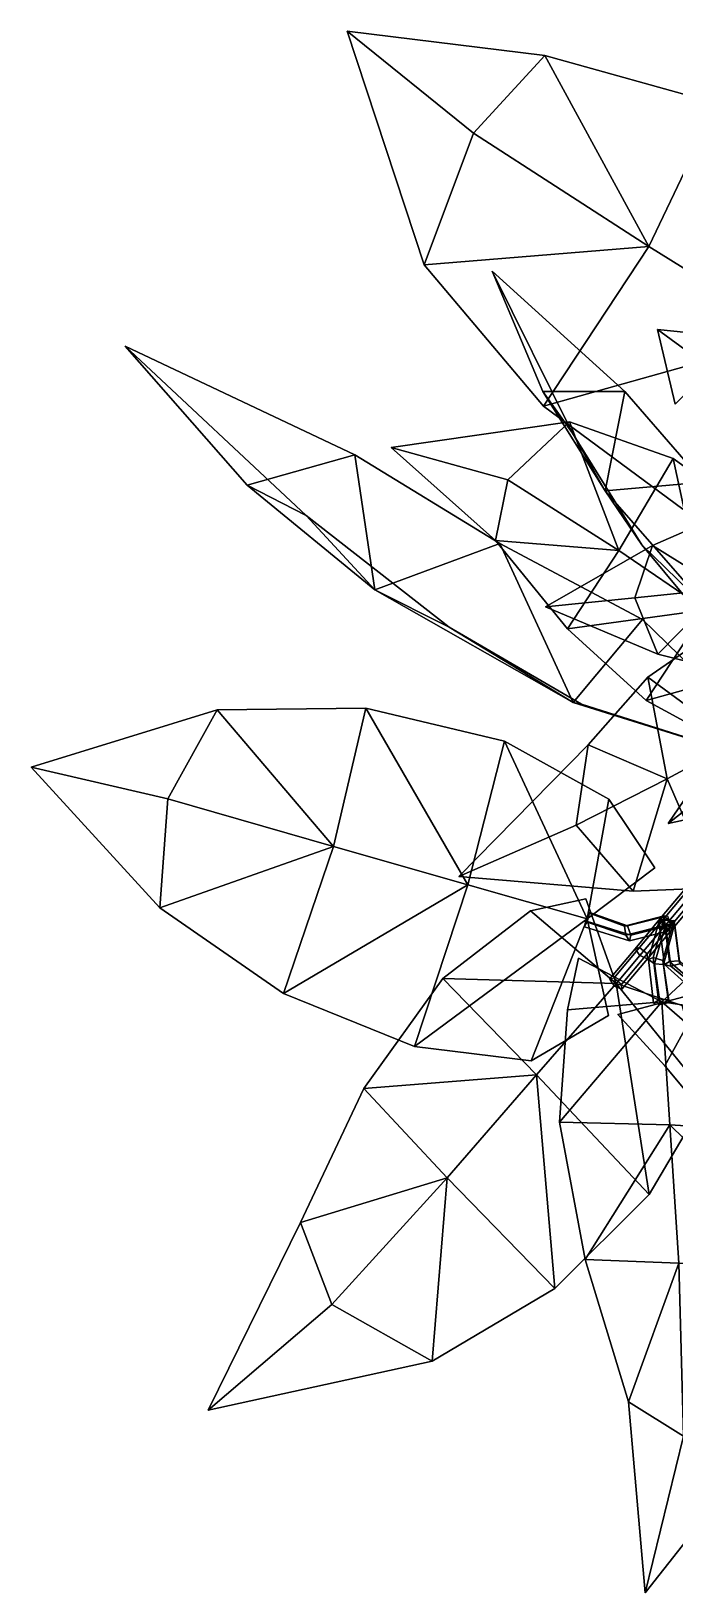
# Model space of a CAD drawing. Header units: metres. Extents: x -208 to 315, y -224 to 287.
# Drawn here: x -207.6 to -30.5, y -224.3 to 205.3 of the extents above; entities that cross this region are included whole.
import ezdxf

# ---------------------------------------------------------------- set-up
doc = ezdxf.new("R2010")
doc.units = ezdxf.units.M

msp = doc.modelspace()

# ---------------------------------------------------------------- linework, layer by layer
at = {"layer": 'Breeder_Leaf', "color": 3}
for points in [[(-99.4666, 141.0216, 81.3326), (-120.6581, 205.3116, 40.5677), (-85.9242, 177.2978, 77.553)], [(-99.4666, 141.0216, 81.3326), (-85.9242, 177.2978, 77.553), (-120.6581, 205.3116, 40.5677)], [(-120.6581, 205.3116, 40.5677), (-66.3363, 198.6675, 101.9199), (-85.9242, 177.2978, 77.553)], [(-120.6581, 205.3116, 40.5677), (-85.9242, 177.2978, 77.553), (-66.3363, 198.6675, 101.9199)], [(-85.9242, 177.2978, 77.553), (-66.3363, 198.6675, 101.9199), (-37.6615, 146.0694, 88.9546)], [(-85.9242, 177.2978, 77.553), (-37.6615, 146.0694, 88.9546), (-66.3363, 198.6675, 101.9199)], [(-37.6615, 146.0694, 88.9546), (-66.3363, 198.6675, 101.9199), (-18.9049, 185.4701, 111.9664)], [(-37.6615, 146.0694, 88.9546), (-18.9049, 185.4701, 111.9664), (-66.3363, 198.6675, 101.9199)], [(-18.9049, 185.4701, 111.9664), (2.02595, 121.3766, 95.2458), (-37.6615, 146.0694, 88.9546)], [(-18.9049, 185.4701, 111.9664), (-37.6615, 146.0694, 88.9546), (2.02595, 121.3766, 95.2458)], [(-37.6615, 146.0694, 88.9546), (-99.4666, 141.0216, 81.3326), (-85.9242, 177.2978, 77.553)], [(-37.6615, 146.0694, 88.9546), (-85.9242, 177.2978, 77.553), (-99.4666, 141.0216, 81.3326)], [(-66.7086, 102.1473, 83.1637), (-99.4666, 141.0216, 81.3326), (-37.6615, 146.0694, 88.9546)], [(-66.7086, 102.1473, 83.1637), (-37.6615, 146.0694, 88.9546), (-99.4666, 141.0216, 81.3326)], [(2.02595, 121.3766, 95.2458), (-66.7086, 102.1473, 83.1637), (-37.6615, 146.0694, 88.9546)], [(2.02595, 121.3766, 95.2458), (-37.6615, 146.0694, 88.9546), (-66.7086, 102.1473, 83.1637)], [(-28.3118, 73.7977, 84.07647), (-66.7086, 102.1473, 83.1637), (2.02595, 121.3766, 95.2458)], [(-28.3118, 73.7977, 84.07647), (2.02595, 121.3766, 95.2458), (-66.7086, 102.1473, 83.1637)], [(-30.409, 102.7121, 309.1036), (-35.2839, 123.2324, 282.0644), (-20.6106, 112.5002, 299.4468)], [(-30.409, 102.7121, 309.1036), (-20.6106, 112.5002, 299.4468), (-35.2839, 123.2324, 282.0644)], [(-35.2839, 123.2324, 282.0644), (-6.5872, 120.2719, 303.0572), (-20.6106, 112.5002, 299.4468)], [(-35.2839, 123.2324, 282.0644), (-20.6106, 112.5002, 299.4468), (-6.5872, 120.2719, 303.0572)], [(-108.5802, 90.7626, 257.9749), (-59.4866, 97.821, 268.8919), (-76.4835, 81.9051, 271.1334)], [(-108.5802, 90.7626, 257.9749), (-76.4835, 81.9051, 271.1334), (-59.4866, 97.821, 268.8919)], [(-76.4835, 81.9051, 271.1334), (-59.4866, 97.821, 268.8919), (-45.972, 62.4649, 269.8337)], [(-76.4835, 81.9051, 271.1334), (-45.972, 62.4649, 269.8337), (-59.4866, 97.821, 268.8919)], [(-45.972, 62.4649, 269.8337), (-59.4866, 97.821, 268.8919), (-30.9768, 87.7663, 261.8536)], [(-45.972, 62.4649, 269.8337), (-30.9768, 87.7663, 261.8536), (-59.4866, 97.821, 268.8919)], [(-79.8845, 65.1827, 288.0562), (-108.5802, 90.7626, 257.9749), (-76.4835, 81.9051, 271.1334)], [(-79.8845, 65.1827, 288.0562), (-76.4835, 81.9051, 271.1334), (-108.5802, 90.7626, 257.9749)], [(-30.9768, 87.7663, 261.8536), (-21.9927, 46.1394, 267.1361), (-45.972, 62.4649, 269.8337)], [(-30.9768, 87.7663, 261.8536), (-45.972, 62.4649, 269.8337), (-21.9927, 46.1394, 267.1361)], [(-21.9927, 46.1394, 267.1361), (-30.9768, 87.7663, 261.8536), (-7.4033, 70.7917, 255.0343)], [(-21.9927, 46.1394, 267.1361), (-7.4033, 70.7917, 255.0343), (-30.9768, 87.7663, 261.8536)], [(-45.972, 62.4649, 269.8337), (-79.8845, 65.1827, 288.0562), (-76.4835, 81.9051, 271.1334)], [(-45.972, 62.4649, 269.8337), (-76.4835, 81.9051, 271.1334), (-79.8845, 65.1827, 288.0562)], [(-17.4873, 51.8523, 335.2968), (-36.631, 63.7957, 349.3832), (-17.7759, 72.102, 342.2414)], [(-17.4873, 51.8523, 335.2968), (-17.7759, 72.102, 342.2414), (-36.631, 63.7957, 349.3832)], [(-60.09277, 40.8486, 289.9393), (-79.8845, 65.1827, 288.0562), (-45.972, 62.4649, 269.8337)], [(-60.09277, 40.8486, 289.9393), (-45.972, 62.4649, 269.8337), (-79.8845, 65.1827, 288.0562)], [(-66.1219, 46.9534, 338.4478), (-36.631, 63.7957, 349.3832), (-41.5401, 49.3883, 343.1851)], [(-66.1219, 46.9534, 338.4478), (-41.5401, 49.3883, 343.1851), (-36.631, 63.7957, 349.3832)], [(-21.9927, 46.1394, 267.1361), (-60.09277, 40.8486, 289.9393), (-45.972, 62.4649, 269.8337)], [(-21.9927, 46.1394, 267.1361), (-45.972, 62.4649, 269.8337), (-60.09277, 40.8486, 289.9393)], [(-41.5401, 49.3883, 343.1851), (-36.631, 63.7957, 349.3832), (-17.4873, 51.8523, 335.2968)], [(-41.5401, 49.3883, 343.1851), (-17.4873, 51.8523, 335.2968), (-36.631, 63.7957, 349.3832)], [(-17.4873, 51.8523, 335.2968), (-35.164, 33.9007, 345.3183), (-41.5401, 49.3883, 343.1851)], [(-17.4873, 51.8523, 335.2968), (-41.5401, 49.3883, 343.1851), (-35.164, 33.9007, 345.3183)], [(-15.4385, 28.9969, 336.7044), (-35.164, 33.9007, 345.3183), (-17.4873, 51.8523, 335.2968)], [(-15.4385, 28.9969, 336.7044), (-17.4873, 51.8523, 335.2968), (-35.164, 33.9007, 345.3183)], [(-35.164, 33.9007, 345.3183), (-66.1219, 46.9534, 338.4478), (-41.5401, 49.3883, 343.1851)], [(-35.164, 33.9007, 345.3183), (-41.5401, 49.3883, 343.1851), (-66.1219, 46.9534, 338.4478)], [(-38.3784, 21.2068, 286.4364), (-60.09277, 40.8486, 289.9393), (-21.9927, 46.1394, 267.1361)], [(-38.3784, 21.2068, 286.4364), (-21.9927, 46.1394, 267.1361), (-60.09277, 40.8486, 289.9393)], [(-0.6423, 31.643, 264.7971), (-38.3784, 21.2068, 286.4364), (-21.9927, 46.1394, 267.1361)], [(-0.6423, 31.643, 264.7971), (-21.9927, 46.1394, 267.1361), (-38.3784, 21.2068, 286.4364)], [(-13.7189, 9.7776, 289.1734), (-37.931, 27.5889, 319.7993), (-21.9212, 38.6814, 297.1943)], [(-13.7189, 9.7776, 289.1734), (-21.9212, 38.6814, 297.1943), (-37.931, 27.5889, 319.7993)], [(-0.6423, 31.643, 264.7971), (-17.4828, 9.8088, 280.5531), (-38.3784, 21.2068, 286.4364)], [(-0.6423, 31.643, 264.7971), (-38.3784, 21.2068, 286.4364), (-17.4828, 9.8088, 280.5531)], [(-32.6165, -0.3658, 308.8914), (-54.3732, 8.9906, 338.4327), (-37.931, 27.5889, 319.7993)], [(-32.6165, -0.3658, 308.8914), (-37.931, 27.5889, 319.7993), (-54.3732, 8.9906, 338.4327)], [(-37.931, 27.5889, 319.7993), (-13.7189, 9.7776, 289.1734), (-32.6165, -0.3658, 308.8914)], [(-37.931, 27.5889, 319.7993), (-32.6165, -0.3658, 308.8914), (-13.7189, 9.7776, 289.1734)], [(-207.6443, 2.8592, 142.5803), (-156.4434, 18.5825, 182.8605), (-170.0447, -5.8701, 169.8223)], [(-207.6443, 2.8592, 142.5803), (-170.0447, -5.8701, 169.8223), (-156.4434, 18.5825, 182.8605)], [(-170.0447, -5.8701, 169.8223), (-156.4434, 18.5825, 182.8605), (-124.421, -18.9895, 175.1612)], [(-170.0447, -5.8701, 169.8223), (-124.421, -18.9895, 175.1612), (-156.4434, 18.5825, 182.8605)], [(-124.421, -18.9895, 175.1612), (-156.4434, 18.5825, 182.8605), (-115.5322, 19.02642, 184.8025)], [(-124.421, -18.9895, 175.1612), (-115.5322, 19.02642, 184.8025), (-156.4434, 18.5825, 182.8605)], [(-115.5322, 19.02642, 184.8025), (-87.4994, -29.55, 176.9898), (-124.421, -18.9895, 175.1612)], [(-115.5322, 19.02642, 184.8025), (-124.421, -18.9895, 175.1612), (-87.4994, -29.55, 176.9898)], [(-87.4994, -29.55, 176.9898), (-115.5322, 19.02642, 184.8025), (-77.3609, 9.9625, 181.4539)], [(-87.4994, -29.55, 176.9898), (-77.3609, 9.9625, 181.4539), (-115.5322, 19.02642, 184.8025)], [(-32.3372, -12.6639, 345.7495), (-13.5816, 14.9724, 358.2962), (-12.5906, 2.8425, 347.2521)], [(-32.3372, -12.6639, 345.7495), (-12.5906, 2.8425, 347.2521), (-13.5816, 14.9724, 358.2962)], [(-89.9658, -27.2337, 338.0521), (-54.3732, 8.9906, 338.4327), (-57.6675, -13.1624, 331.6784)], [(-89.9658, -27.2337, 338.0521), (-57.6675, -13.1624, 331.6784), (-54.3732, 8.9906, 338.4327)], [(-77.3609, 9.9625, 181.4539), (-54.6655, -38.9433, 178.7065), (-87.4994, -29.55, 176.9898)], [(-77.3609, 9.9625, 181.4539), (-87.4994, -29.55, 176.9898), (-54.6655, -38.9433, 178.7065)], [(-77.3609, 9.9625, 181.4539), (-48.6921, -5.9787, 180.0038), (-54.6655, -38.9433, 178.7065)], [(-77.3609, 9.9625, 181.4539), (-54.6655, -38.9433, 178.7065), (-48.6921, -5.9787, 180.0038)], [(-57.6675, -13.1624, 331.6784), (-54.3732, 8.9906, 338.4327), (-32.6165, -0.3658, 308.8914)], [(-57.6675, -13.1624, 331.6784), (-32.6165, -0.3658, 308.8914), (-54.3732, 8.9906, 338.4327)], [(-13.7189, 9.7776, 289.1734), (-19.643, -30.3926, 307.9042), (-32.6165, -0.3658, 308.8914)], [(-13.7189, 9.7776, 289.1734), (-32.6165, -0.3658, 308.8914), (-19.643, -30.3926, 307.9042)], [(-172.2418, -35.834, 179.9771), (-207.6443, 2.8592, 142.5803), (-170.0447, -5.8701, 169.8223)], [(-172.2418, -35.834, 179.9771), (-170.0447, -5.8701, 169.8223), (-207.6443, 2.8592, 142.5803)], [(0.902, -5.4442, 341.3916), (-32.3372, -12.6639, 345.7495), (-12.5906, 2.8425, 347.2521)], [(0.902, -5.4442, 341.3916), (-12.5906, 2.8425, 347.2521), (-32.3372, -12.6639, 345.7495)], [(-32.6165, -0.3658, 308.8914), (-42.00035, -31.3061, 329.9662), (-57.6675, -13.1624, 331.6784)], [(-32.6165, -0.3658, 308.8914), (-57.6675, -13.1624, 331.6784), (-42.00035, -31.3061, 329.9662)], [(-19.643, -30.3926, 307.9042), (-42.00035, -31.3061, 329.9662), (-32.6165, -0.3658, 308.8914)], [(-19.643, -30.3926, 307.9042), (-32.6165, -0.3658, 308.8914), (-42.00035, -31.3061, 329.9662)], [(-124.421, -18.9895, 175.1612), (-172.2418, -35.834, 179.9771), (-170.0447, -5.8701, 169.8223)], [(-124.421, -18.9895, 175.1612), (-170.0447, -5.8701, 169.8223), (-172.2418, -35.834, 179.9771)], [(-54.6655, -38.9433, 178.7065), (-48.6921, -5.9787, 180.0038), (-36.05402, -24.9051, 167.3727)], [(-54.6655, -38.9433, 178.7065), (-36.05402, -24.9051, 167.3727), (-48.6921, -5.9787, 180.0038)], [(-42.00035, -31.3061, 329.9662), (-89.9658, -27.2337, 338.0521), (-57.6675, -13.1624, 331.6784)], [(-42.00035, -31.3061, 329.9662), (-57.6675, -13.1624, 331.6784), (-89.9658, -27.2337, 338.0521)], [(-138.1843, -59.447, 181.3719), (-172.2418, -35.834, 179.9771), (-124.421, -18.9895, 175.1612)], [(-138.1843, -59.447, 181.3719), (-124.421, -18.9895, 175.1612), (-172.2418, -35.834, 179.9771)], [(-87.4994, -29.55, 176.9898), (-138.1843, -59.447, 181.3719), (-124.421, -18.9895, 175.1612)], [(-87.4994, -29.55, 176.9898), (-124.421, -18.9895, 175.1612), (-138.1843, -59.447, 181.3719)], [(-102.1402, -74.01438, 179.6808), (-138.1843, -59.447, 181.3719), (-87.4994, -29.55, 176.9898)], [(-102.1402, -74.01438, 179.6808), (-87.4994, -29.55, 176.9898), (-138.1843, -59.447, 181.3719)], [(-54.6655, -38.9433, 178.7065), (-102.1402, -74.01438, 179.6808), (-87.4994, -29.55, 176.9898)], [(-54.6655, -38.9433, 178.7065), (-87.4994, -29.55, 176.9898), (-102.1402, -74.01438, 179.6808)], [(-46.651, -56.6514, 182.7847), (-70.2677, -36.7113, 195.7723), (-55.03547, -33.4168, 174.9252)], [(-46.651, -56.6514, 182.7847), (-55.03547, -33.4168, 174.9252), (-70.2677, -36.7113, 195.7723)], [(-94.4134, -55.3576, 207.9142), (-70.2677, -36.7113, 195.7723), (-46.651, -56.6514, 182.7847)], [(-94.4134, -55.3576, 207.9142), (-46.651, -56.6514, 182.7847), (-70.2677, -36.7113, 195.7723)], [(-54.6655, -38.9433, 178.7065), (-70.0446, -77.9271, 178.5043), (-102.1402, -74.01438, 179.6808)], [(-54.6655, -38.9433, 178.7065), (-102.1402, -74.01438, 179.6808), (-70.0446, -77.9271, 178.5043)], [(-54.6655, -38.9433, 178.7065), (-48.7598, -65.4673, 164.9412), (-70.0446, -77.9271, 178.5043)], [(-54.6655, -38.9433, 178.7065), (-70.0446, -77.9271, 178.5043), (-48.7598, -65.4673, 164.9412)], [(-34.07505, -61.7628, 181.4486), (-60.03183, -63.944, 202.5559), (-57.02067, -49.7136, 180.971)], [(-34.07505, -61.7628, 181.4486), (-57.02067, -49.7136, 180.971), (-60.03183, -63.944, 202.5559)], [(-68.5584, -81.8401, 190.1897), (-116.1423, -85.6229, 220.6531), (-94.4134, -55.3576, 207.9142)], [(-68.5584, -81.8401, 190.1897), (-94.4134, -55.3576, 207.9142), (-116.1423, -85.6229, 220.6531)], [(-94.4134, -55.3576, 207.9142), (-46.651, -56.6514, 182.7847), (-68.5584, -81.8401, 190.1897)], [(-94.4134, -55.3576, 207.9142), (-68.5584, -81.8401, 190.1897), (-46.651, -56.6514, 182.7847)], [(-34.07505, -61.7628, 181.4486), (-23.8926, -52.2783, 154.3516), (-0.01231, -66.8264, 157.5658)], [(-34.07505, -61.7628, 181.4486), (-0.01231, -66.8264, 157.5658), (-23.8926, -52.2783, 154.3516)], [(-46.651, -56.6514, 182.7847), (-37.5684, -114.7643, 177.7685), (-68.5584, -81.8401, 190.1897)], [(-46.651, -56.6514, 182.7847), (-68.5584, -81.8401, 190.1897), (-37.5684, -114.7643, 177.7685)], [(-46.651, -56.6514, 182.7847), (-28.5438, -62.7247, 159.0545), (-21.6073, -87.7191, 169.9821)], [(-46.651, -56.6514, 182.7847), (-21.6073, -87.7191, 169.9821), (-28.5438, -62.7247, 159.0545)], [(-46.651, -56.6514, 182.7847), (-21.6073, -87.7191, 169.9821), (-37.5684, -114.7643, 177.7685)], [(-46.651, -56.6514, 182.7847), (-37.5684, -114.7643, 177.7685), (-21.6073, -87.7191, 169.9821)], [(-21.9193, -58.6758, 177.4184), (-33.3029, -79.3211, 201.2556), (-46.2272, -65.2076, 183.6134)], [(-21.9193, -58.6758, 177.4184), (-46.2272, -65.2076, 183.6134), (-33.3029, -79.3211, 201.2556)], [(-12.3197, -104.3636, 204.5271), (-33.3029, -79.3211, 201.2556), (-21.9193, -58.6758, 177.4184)], [(-12.3197, -104.3636, 204.5271), (-21.9193, -58.6758, 177.4184), (-33.3029, -79.3211, 201.2556)], [(-62.2565, -94.8207, 213.5015), (-34.07505, -61.7628, 181.4486), (-31.8967, -95.5955, 185.9037)], [(-62.2565, -94.8207, 213.5015), (-31.8967, -95.5955, 185.9037), (-34.07505, -61.7628, 181.4486)], [(-62.2565, -94.8207, 213.5015), (-60.03183, -63.944, 202.5559), (-34.07505, -61.7628, 181.4486)], [(-62.2565, -94.8207, 213.5015), (-34.07505, -61.7628, 181.4486), (-60.03183, -63.944, 202.5559)], [(-34.07505, -61.7628, 181.4486), (-0.01231, -66.8264, 157.5658), (7.7392, -98.05364, 160.9714)], [(-34.07505, -61.7628, 181.4486), (7.7392, -98.05364, 160.9714), (-0.01231, -66.8264, 157.5658)], [(-34.07505, -61.7628, 181.4486), (7.7392, -98.05364, 160.9714), (-31.8967, -95.5955, 185.9037)], [(-34.07505, -61.7628, 181.4486), (-31.8967, -95.5955, 185.9037), (7.7392, -98.05364, 160.9714)], [(-93.1487, -110.1689, 198.6082), (-133.5413, -122.4049, 225.3495), (-116.1423, -85.6229, 220.6531)], [(-93.1487, -110.1689, 198.6082), (-116.1423, -85.6229, 220.6531), (-133.5413, -122.4049, 225.3495)], [(-116.1423, -85.6229, 220.6531), (-68.5584, -81.8401, 190.1897), (-93.1487, -110.1689, 198.6082)], [(-116.1423, -85.6229, 220.6531), (-93.1487, -110.1689, 198.6082), (-68.5584, -81.8401, 190.1897)], [(-68.5584, -81.8401, 190.1897), (-63.5575, -140.6331, 190.7918), (-93.1487, -110.1689, 198.6082)], [(-68.5584, -81.8401, 190.1897), (-93.1487, -110.1689, 198.6082), (-63.5575, -140.6331, 190.7918)], [(-37.5684, -114.7643, 177.7685), (-63.5575, -140.6331, 190.7918), (-68.5584, -81.8401, 190.1897)], [(-37.5684, -114.7643, 177.7685), (-68.5584, -81.8401, 190.1897), (-63.5575, -140.6331, 190.7918)], [(-31.8967, -95.5955, 185.9037), (-55.2337, -132.6686, 221.7857), (-62.2565, -94.8207, 213.5015)], [(-31.8967, -95.5955, 185.9037), (-62.2565, -94.8207, 213.5015), (-55.2337, -132.6686, 221.7857)], [(-55.2337, -132.6686, 221.7857), (-31.8967, -95.5955, 185.9037), (-29.3866, -133.6201, 190.9927)], [(-55.2337, -132.6686, 221.7857), (-29.3866, -133.6201, 190.9927), (-31.8967, -95.5955, 185.9037)], [(7.7392, -98.05364, 160.9714), (8.9917, -135.5527, 171.2907), (-31.8967, -95.5955, 185.9037)], [(7.7392, -98.05364, 160.9714), (-31.8967, -95.5955, 185.9037), (8.9917, -135.5527, 171.2907)], [(-31.8967, -95.5955, 185.9037), (8.9917, -135.5527, 171.2907), (-29.3866, -133.6201, 190.9927)], [(-31.8967, -95.5955, 185.9037), (-29.3866, -133.6201, 190.9927), (8.9917, -135.5527, 171.2907)], [(-124.882, -145.0522, 206.2436), (-133.5413, -122.4049, 225.3495), (-93.1487, -110.1689, 198.6082)], [(-124.882, -145.0522, 206.2436), (-93.1487, -110.1689, 198.6082), (-133.5413, -122.4049, 225.3495)], [(-93.1487, -110.1689, 198.6082), (-97.3259, -160.6173, 204.1994), (-124.882, -145.0522, 206.2436)], [(-93.1487, -110.1689, 198.6082), (-124.882, -145.0522, 206.2436), (-97.3259, -160.6173, 204.1994)], [(-63.5575, -140.6331, 190.7918), (-97.3259, -160.6173, 204.1994), (-93.1487, -110.1689, 198.6082)], [(-63.5575, -140.6331, 190.7918), (-93.1487, -110.1689, 198.6082), (-97.3259, -160.6173, 204.1994)], [(-158.9248, -174.0488, 191.0007), (-133.5413, -122.4049, 225.3495), (-124.882, -145.0522, 206.2436)], [(-158.9248, -174.0488, 191.0007), (-124.882, -145.0522, 206.2436), (-133.5413, -122.4049, 225.3495)], [(-29.3866, -133.6201, 190.9927), (-43.2507, -171.7994, 220.0875), (-55.2337, -132.6686, 221.7857)], [(-29.3866, -133.6201, 190.9927), (-55.2337, -132.6686, 221.7857), (-43.2507, -171.7994, 220.0875)], [(-28.1189, -181.2164, 194.8829), (-43.2507, -171.7994, 220.0875), (-29.3866, -133.6201, 190.9927)], [(-28.1189, -181.2164, 194.8829), (-29.3866, -133.6201, 190.9927), (-43.2507, -171.7994, 220.0875)], [(-97.3259, -160.6173, 204.1994), (-158.9248, -174.0488, 191.0007), (-124.882, -145.0522, 206.2436)], [(-97.3259, -160.6173, 204.1994), (-124.882, -145.0522, 206.2436), (-158.9248, -174.0488, 191.0007)], [(-38.7179, -224.3236, 178.7123), (-43.2507, -171.7994, 220.0875), (-28.1189, -181.2164, 194.8829)], [(-38.7179, -224.3236, 178.7123), (-28.1189, -181.2164, 194.8829), (-43.2507, -171.7994, 220.0875)], [(1.02213, -173.9825, 184.6726), (-38.7179, -224.3236, 178.7123), (-28.1189, -181.2164, 194.8829)], [(1.02213, -173.9825, 184.6726), (-28.1189, -181.2164, 194.8829), (-38.7179, -224.3236, 178.7123)]]:
    msp.add_3dface(points, dxfattribs=at)
at = {"layer": 'Breeder_Petiole', "color": 3}
for points in [[(-9.3122, -10.04463, 159.4451), (-33.2182, -38.4528, 175.3044), (-34.4353, -38.7464, 172.8967), (-11.2605, -11.189, 157.942)], [(-11.2605, -11.189, 157.942), (-34.4353, -38.7464, 172.8967), (-33.09569, -40.6423, 171.4911), (-10.3701, -13.6077, 157.0923)], [(-7.1808, -11.796, 159.5206), (-31.08684, -40.2043, 175.3799), (-33.2182, -38.4528, 175.3044), (-9.3122, -10.04463, 159.4451)], [(-7.8632, -13.9807, 158.0624), (-31.03803, -41.5382, 173.017), (-31.08684, -40.2043, 175.3799), (-7.1808, -11.796, 159.5206)], [(-10.3701, -13.6077, 157.0923), (-33.09569, -40.6423, 171.4911), (-31.03803, -41.5382, 173.017), (-7.8632, -13.9807, 158.0624)], [(-44.3634, -40.8974, 176.0619), (-54.2731, -37.2032, 177.2287), (-55.1886, -39.6719, 176.5708), (-44.03553, -43.4206, 175.1182)], [(-42.6614, -43.3761, 179.2967), (-54.5945, -39.5931, 180.9287), (-53.8963, -37.1231, 179.915), (-43.5232, -40.8375, 178.6418)], [(-43.5232, -40.8375, 178.6418), (-53.8963, -37.1231, 179.915), (-54.2731, -37.2032, 177.2287), (-44.3634, -40.8974, 176.0619)], [(-32.5834, -38.0593, 175.0147), (-43.5232, -40.8375, 178.6418), (-44.3634, -40.8974, 176.0619), (-33.4235, -38.1191, 172.4349)], [(-33.4235, -38.1191, 172.4349), (-44.3634, -40.8974, 176.0619), (-44.03553, -43.4206, 175.1182), (-33.09569, -40.6423, 171.4911)], [(-31.7216, -40.5978, 175.6697), (-42.6614, -43.3761, 179.2967), (-43.5232, -40.8375, 178.6418), (-32.5834, -38.0593, 175.0147)], [(-33.2182, -38.4528, 175.3044), (-40.2574, -46.8216, 179.8834), (-41.4745, -47.1152, 177.4757), (-34.4353, -38.7464, 172.8967)], [(-31.08684, -40.2043, 175.3799), (-38.126, -48.5731, 179.9589), (-40.2574, -46.8216, 179.8834), (-33.2182, -38.4528, 175.3044)], [(-42.9896, -44.9437, 177.1059), (-55.386, -41.1404, 178.8444), (-54.5945, -39.5931, 180.9287), (-42.6614, -43.3761, 179.2967)], [(-44.03553, -43.4206, 175.1182), (-55.1886, -39.6719, 176.5708), (-55.386, -41.1404, 178.8444), (-42.9896, -44.9437, 177.1059)], [(-33.09569, -40.6423, 171.4911), (-44.03553, -43.4206, 175.1182), (-42.9896, -44.9437, 177.1059), (-32.04984, -42.1655, 173.4789)], [(-32.04984, -42.1655, 173.4789), (-42.9896, -44.9437, 177.1059), (-42.6614, -43.3761, 179.2967), (-31.7216, -40.5978, 175.6697)], [(-34.4353, -38.7464, 172.8967), (-41.4745, -47.1152, 177.4757), (-40.1348, -49.01118, 176.0701), (-33.09569, -40.6423, 171.4911)], [(-33.09569, -40.6423, 171.4911), (-40.1348, -49.01118, 176.0701), (-38.07723, -49.907, 177.596), (-31.03803, -41.5382, 173.017)], [(-31.03803, -41.5382, 173.017), (-38.07723, -49.907, 177.596), (-38.126, -48.5731, 179.9589), (-31.08684, -40.2043, 175.3799)], [(-33.4506, -38.8922, 175.5112), (-36.45, -49.5033, 179.8658), (-37.8052, -50.05798, 177.5809), (-34.8058, -39.4468, 173.2263)], [(-34.8058, -39.4468, 173.2263), (-37.8052, -50.05798, 177.5809), (-36.0951, -51.2534, 175.8457), (-33.09569, -40.6423, 171.4911)], [(-30.8544, -39.7648, 175.1731), (-33.8538, -50.376, 179.5277), (-36.45, -49.5033, 179.8658), (-33.4506, -38.8922, 175.5112)], [(-33.09569, -40.6423, 171.4911), (-36.0951, -51.2534, 175.8457), (-33.667, -51.4489, 177.0419), (-30.6675, -40.8378, 172.6874)], [(-33.4854, -39.3981, 175.6923), (-31.9884, -50.636, 179.1595), (-33.3642, -51.4911, 176.9822), (-34.8612, -40.2531, 173.515)], [(-34.8612, -40.2531, 173.515), (-33.3642, -51.4911, 176.9822), (-31.5986, -51.8803, 174.9583), (-33.09569, -40.6423, 171.4911)], [(-30.6675, -40.8378, 172.6874), (-33.667, -51.4489, 177.0419), (-33.8538, -50.376, 179.5277), (-30.8544, -39.7648, 175.1731)], [(-30.8196, -39.259, 174.992), (-29.3226, -50.497, 178.4592), (-31.9884, -50.636, 179.1595), (-33.4854, -39.3981, 175.6923)], [(-33.09569, -40.6423, 171.4911), (-31.5986, -51.8803, 174.9583), (-29.1151, -51.2694, 175.8659), (-30.6121, -40.03152, 172.3987)], [(-30.6121, -40.03152, 172.3987), (-29.1151, -51.2694, 175.8659), (-29.3226, -50.497, 178.4592), (-30.8196, -39.259, 174.992)], [(-40.2574, -46.8216, 179.8834), (-47.2966, -55.1904, 184.4624), (-48.5137, -55.484, 182.0546), (-41.4745, -47.1152, 177.4757)], [(-41.4745, -47.1152, 177.4757), (-48.5137, -55.484, 182.0546), (-47.174, -57.3799, 180.6491), (-40.1348, -49.01118, 176.0701)], [(-38.126, -48.5731, 179.9589), (-45.1652, -56.9419, 184.5379), (-47.2966, -55.1904, 184.4624), (-40.2574, -46.8216, 179.8834)], [(-40.1348, -49.01118, 176.0701), (-47.174, -57.3799, 180.6491), (-45.1164, -58.2758, 182.175), (-38.07723, -49.907, 177.596)], [(-38.07723, -49.907, 177.596), (-45.1164, -58.2758, 182.175), (-45.1652, -56.9419, 184.5379), (-38.126, -48.5731, 179.9589)], [(-36.45, -49.5033, 179.8658), (-34.9878, -61.2471, 183.5141), (-36.3636, -62.1022, 181.3368), (-37.8052, -50.05798, 177.5809)], [(-37.8052, -50.05798, 177.5809), (-36.3636, -62.1022, 181.3368), (-34.598, -62.4914, 179.3129), (-36.0951, -51.2534, 175.8457)], [(-33.8538, -50.376, 179.5277), (-32.322, -61.1081, 182.8138), (-34.9878, -61.2471, 183.5141), (-36.45, -49.5033, 179.8658)], [(-36.0951, -51.2534, 175.8457), (-34.598, -62.4914, 179.3129), (-32.1145, -61.8805, 180.2205), (-33.667, -51.4489, 177.0419)], [(-33.667, -51.4489, 177.0419), (-32.1145, -61.8805, 180.2205), (-32.322, -61.1081, 182.8138), (-33.8538, -50.376, 179.5277)], [(-31.9884, -50.636, 179.1595), (-22.3185, -59.06466, 179.6667), (-23.3893, -60.4569, 177.5979), (-33.3642, -51.4911, 176.9822)], [(-33.3642, -51.4911, 176.9822), (-23.3893, -60.4569, 177.5979), (-22.4424, -59.4044, 175.2827), (-31.5986, -51.8803, 174.9583)], [(-29.3226, -50.497, 178.4592), (-20.6799, -57.1165, 178.6008), (-22.3185, -59.06466, 179.6667), (-31.9884, -50.636, 179.1595)], [(-31.5986, -51.8803, 174.9583), (-22.4424, -59.4044, 175.2827), (-20.7775, -57.3517, 175.899), (-29.1151, -51.2694, 175.8659)]]:
    msp.add_3dface(points, dxfattribs=at)
at = {"layer": 'Breeder_Stipule', "color": 3}
for points in [[(-66.8352, 106.1889, 163.7439), (-58.6724, 94.7056, 145.5586), (-80.8322, 139.299, 155.9397)], [(-66.8352, 106.1889, 163.7439), (-80.8322, 139.299, 155.9397), (-58.6724, 94.7056, 145.5586)], [(-44.3099, 106.2123, 175.5368), (-66.8352, 106.1889, 163.7439), (-80.8322, 139.299, 155.9397)], [(-44.3099, 106.2123, 175.5368), (-80.8322, 139.299, 155.9397), (-66.8352, 106.1889, 163.7439)], [(-148.1737, 80.4028, 88.5948), (-131.9676, 72.1036, 62.1434), (-181.7886, 118.6489, 81.9704)], [(-148.1737, 80.4028, 88.5948), (-181.7886, 118.6489, 81.9704), (-131.9676, 72.1036, 62.1434)], [(-118.6064, 88.7545, 106.3627), (-148.1737, 80.4028, 88.5948), (-181.7886, 118.6489, 81.9704)], [(-118.6064, 88.7545, 106.3627), (-181.7886, 118.6489, 81.9704), (-148.1737, 80.4028, 88.5948)], [(-44.3099, 106.2123, 175.5368), (-49.6923, 78.8632, 168.7986), (-66.8352, 106.1889, 163.7439)], [(-44.3099, 106.2123, 175.5368), (-66.8352, 106.1889, 163.7439), (-49.6923, 78.8632, 168.7986)], [(-49.6923, 78.8632, 168.7986), (-58.6724, 94.7056, 145.5586), (-66.8352, 106.1889, 163.7439)], [(-49.6923, 78.8632, 168.7986), (-66.8352, 106.1889, 163.7439), (-58.6724, 94.7056, 145.5586)], [(-44.3099, 106.2123, 175.5368), (-22.6407, 81.2394, 184.8281), (-49.6923, 78.8632, 168.7986)], [(-44.3099, 106.2123, 175.5368), (-49.6923, 78.8632, 168.7986), (-22.6407, 81.2394, 184.8281)], [(-49.6923, 78.8632, 168.7986), (-39.5804, 63.991, 140.9443), (-58.6724, 94.7056, 145.5586)], [(-49.6923, 78.8632, 168.7986), (-58.6724, 94.7056, 145.5586), (-39.5804, 63.991, 140.9443)], [(-118.6064, 88.7545, 106.3627), (-113.0508, 51.6175, 92.4927), (-148.1737, 80.4028, 88.5948)], [(-118.6064, 88.7545, 106.3627), (-148.1737, 80.4028, 88.5948), (-113.0508, 51.6175, 92.4927)], [(-118.6064, 88.7545, 106.3627), (-78.6397, 64.412, 116.7785), (-113.0508, 51.6175, 92.4927)], [(-118.6064, 88.7545, 106.3627), (-113.0508, 51.6175, 92.4927), (-78.6397, 64.412, 116.7785)], [(-113.0508, 51.6175, 92.4927), (-131.9676, 72.1036, 62.1434), (-148.1737, 80.4028, 88.5948)], [(-113.0508, 51.6175, 92.4927), (-148.1737, 80.4028, 88.5948), (-131.9676, 72.1036, 62.1434)], [(-49.6923, 78.8632, 168.7986), (-22.6407, 81.2394, 184.8281), (-20.1084, 45.02834, 170.1854)], [(-49.6923, 78.8632, 168.7986), (-20.1084, 45.02834, 170.1854), (-22.6407, 81.2394, 184.8281)], [(-20.1084, 45.02834, 170.1854), (-39.5804, 63.991, 140.9443), (-49.6923, 78.8632, 168.7986)], [(-20.1084, 45.02834, 170.1854), (-49.6923, 78.8632, 168.7986), (-39.5804, 63.991, 140.9443)], [(-113.0508, 51.6175, 92.4927), (-92.6293, 41.3711, 52.2432), (-131.9676, 72.1036, 62.1434)], [(-113.0508, 51.6175, 92.4927), (-131.9676, 72.1036, 62.1434), (-92.6293, 41.3711, 52.2432)], [(-113.0508, 51.6175, 92.4927), (-78.6397, 64.412, 116.7785), (-58.5039, 20.5926, 91.09304)], [(-113.0508, 51.6175, 92.4927), (-58.5039, 20.5926, 91.09304), (-78.6397, 64.412, 116.7785)], [(-58.5039, 20.5926, 91.09304), (-78.6397, 64.412, 116.7785), (-39.4641, 43.4673, 122.0065)], [(-58.5039, 20.5926, 91.09304), (-39.4641, 43.4673, 122.0065), (-78.6397, 64.412, 116.7785)], [(-20.1084, 45.02834, 170.1854), (-20.1127, 40.6361, 138.2144), (-39.5804, 63.991, 140.9443)], [(-20.1084, 45.02834, 170.1854), (-39.5804, 63.991, 140.9443), (-20.1127, 40.6361, 138.2144)], [(-58.5039, 20.5926, 91.09304), (-92.6293, 41.3711, 52.2432), (-113.0508, 51.6175, 92.4927)], [(-58.5039, 20.5926, 91.09304), (-113.0508, 51.6175, 92.4927), (-92.6293, 41.3711, 52.2432)], [(-58.5039, 20.5926, 91.09304), (-39.4641, 43.4673, 122.0065), (4.2521, 0.9999, 83.1799)], [(-58.5039, 20.5926, 91.09304), (4.2521, 0.9999, 83.1799), (-39.4641, 43.4673, 122.0065)], [(-58.5039, 20.5926, 91.09304), (-56.2003, 20.1313, 46.1065), (-92.6293, 41.3711, 52.2432)], [(-58.5039, 20.5926, 91.09304), (-92.6293, 41.3711, 52.2432), (-56.2003, 20.1313, 46.1065)], [(4.2521, 0.9999, 83.1799), (-56.2003, 20.1313, 46.1065), (-58.5039, 20.5926, 91.09304)], [(4.2521, 0.9999, 83.1799), (-58.5039, 20.5926, 91.09304), (-56.2003, 20.1313, 46.1065)]]:
    msp.add_3dface(points, dxfattribs=at)

doc.saveas('drawing.dxf')
